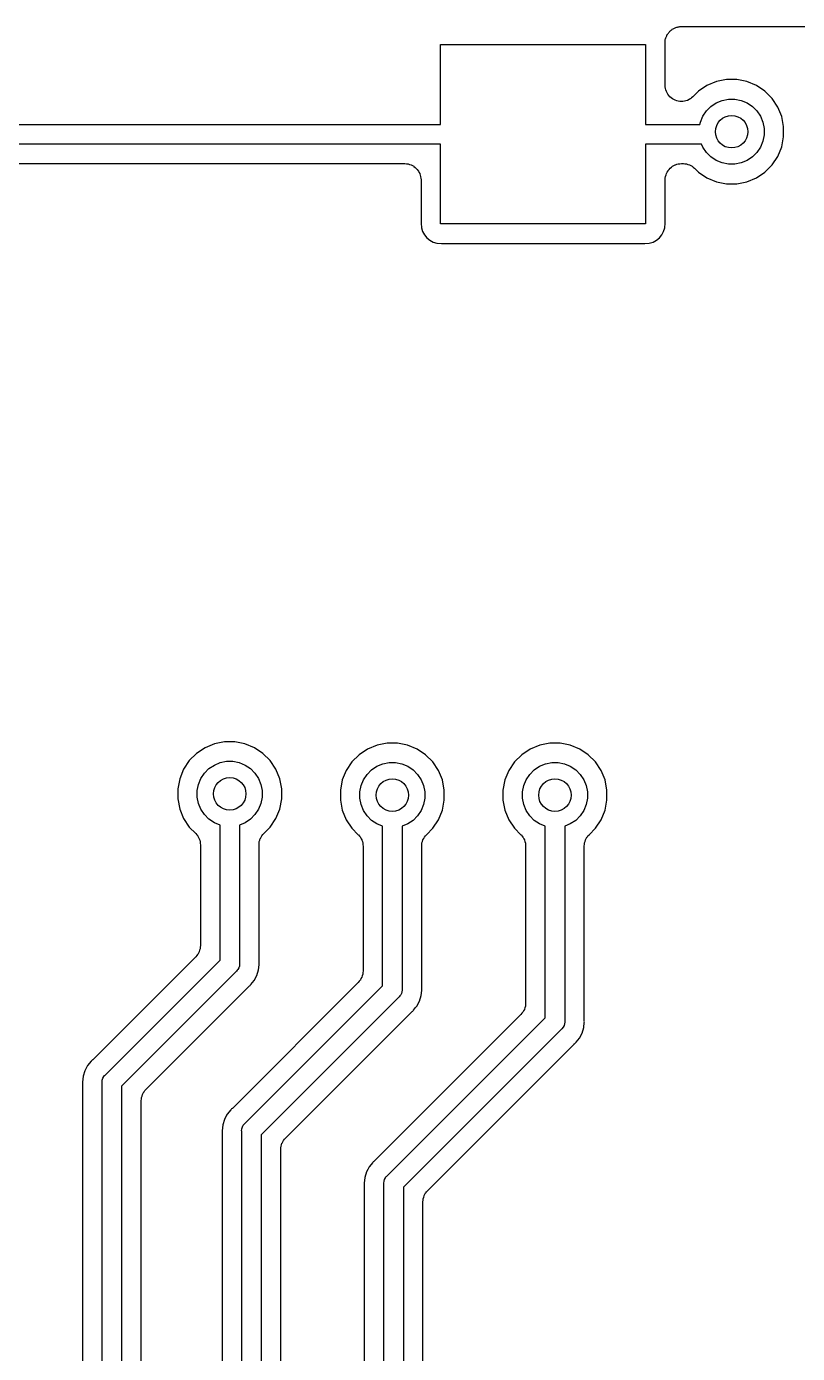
# Model space of a CAD drawing. Extents: x 98.9 to 141.5, y -118.8 to -76.2.
# Drawn here: x 130.69 to 136.71, y -86.57 to -76.21 of the extents above; entities that cross this region are included whole.
import ezdxf

# ---------------------------------------------------------------- set-up
doc = ezdxf.new("R2010")
doc.units = 0
doc.layers.add('BLACK', color=7, linetype='CONTINUOUS')

msp = doc.modelspace()

# ---------------------------------------------------------------- linework, layer by layer
at = {"layer": 'BLACK', "linetype": 'CONTINUOUS'}
for p, q in [((135.701, -76.2596), (135.704, -76.2542)), ((135.704, -76.2542), (135.709, -76.2501)), ((135.709, -76.2501), (135.712, -76.2456)), ((135.712, -76.2456), (135.717, -76.2415)), ((135.717, -76.2415), (135.722, -76.2368)), ((135.722, -76.2368), (135.727, -76.2336)), ((135.727, -76.2336), (135.731, -76.23)), ((135.731, -76.23), (135.737, -76.2269)), ((135.737, -76.2269), (135.743, -76.2232)), ((135.743, -76.2232), (135.748, -76.2211)), ((135.748, -76.2211), (135.753, -76.2183)), ((135.753, -76.2183), (135.76, -76.2164)), ((135.76, -76.2164), (135.766, -76.2139)), ((135.766, -76.2139), (135.772, -76.2129)), ((135.772, -76.2129), (135.777, -76.2112)), ((135.777, -76.2112), (135.784, -76.2105)), ((135.784, -76.2105), (135.79, -76.2093)), ((135.79, -76.2093), (135.796, -76.2093)), ((135.796, -76.2093), (135.802, -76.2088)), ((135.802, -76.2088), (138.611, -76.2088)), ((133.922, -76.9738), (133.922, -76.35)), ((133.922, -76.35), (135.522, -76.35)), ((135.522, -76.35), (135.522, -76.9738)), ((135.675, -76.3283), (135.676, -76.3217)), ((135.675, -76.3349), (135.675, -76.3283)), ((135.675, -76.3406), (135.675, -76.3349)), ((135.675, -76.3464), (135.675, -76.3406)), ((135.675, -76.3482), (135.675, -76.3464)), ((135.676, -76.3562), (135.675, -76.3482)), ((135.676, -76.3217), (135.677, -76.316)), ((135.676, -76.6675), (135.676, -76.3562)), ((135.677, -76.3102), (135.679, -76.3039)), ((135.677, -76.316), (135.677, -76.3102)), ((135.679, -76.3039), (135.681, -76.2974)), ((135.681, -76.2974), (135.683, -76.2921)), ((135.683, -76.2921), (135.685, -76.2865)), ((135.685, -76.2865), (135.688, -76.2807)), ((135.688, -76.2807), (135.69, -76.2746)), ((135.69, -76.2746), (135.694, -76.2698)), ((135.694, -76.2698), (135.696, -76.2647)), ((135.696, -76.2647), (135.701, -76.2596)), ((135.677, -76.6797), (135.676, -76.6675)), ((136.076, -76.6392), (136.002, -76.6699)), ((136.155, -76.6236), (136.076, -76.6392)), ((136.235, -76.6236), (136.155, -76.6236)), ((136.314, -76.6392), (136.235, -76.6236)), ((136.388, -76.6699), (136.314, -76.6392)), ((135.678, -76.6917), (135.677, -76.6797)), ((135.679, -76.692), (135.678, -76.6917)), ((135.679, -76.6922), (135.679, -76.692)), ((135.682, -76.7039), (135.679, -76.6922)), ((135.686, -76.7155), (135.682, -76.7039)), ((135.686, -76.7157), (135.686, -76.7155)), ((135.686, -76.7159), (135.686, -76.7157)), ((135.691, -76.7266), (135.686, -76.7159)), ((135.697, -76.7374), (135.691, -76.7266)), ((135.697, -76.7376), (135.697, -76.7374)), ((135.697, -76.7378), (135.697, -76.7376)), ((135.705, -76.7472), (135.697, -76.7378)), ((135.713, -76.7567), (135.705, -76.7472)), ((135.713, -76.7568), (135.713, -76.7567)), ((135.713, -76.757), (135.713, -76.7568)), ((135.722, -76.7647), (135.713, -76.757)), ((135.732, -76.7725), (135.722, -76.7647)), ((135.732, -76.7727), (135.732, -76.7725)), ((135.732, -76.7728), (135.732, -76.7727)), ((135.743, -76.7786), (135.732, -76.7728)), ((135.882, -76.7661), (135.873, -76.7738)), ((135.892, -76.7586), (135.882, -76.7661)), ((135.893, -76.7573), (135.892, -76.7582)), ((135.892, -76.7582), (135.892, -76.7582)), ((135.892, -76.7582), (135.892, -76.7583)), ((135.892, -76.7583), (135.892, -76.7586)), ((135.936, -76.7143), (135.893, -76.7573)), ((136.002, -76.6699), (135.936, -76.7143)), ((136.454, -76.7143), (136.388, -76.6699)), ((136.511, -76.7709), (136.454, -76.7143)), ((136.555, -76.8375), (136.511, -76.7709)), ((135.754, -76.7844), (135.743, -76.7786)), ((135.754, -76.7845), (135.754, -76.7844)), ((135.754, -76.7846), (135.754, -76.7845)), ((135.766, -76.7882), (135.754, -76.7846)), ((135.777, -76.7918), (135.766, -76.7882)), ((135.778, -76.7919), (135.777, -76.7918)), ((135.777, -76.7918), (135.777, -76.7918)), ((135.79, -76.7932), (135.778, -76.7919)), ((135.802, -76.7945), (135.79, -76.7932)), ((135.814, -76.7934), (135.802, -76.7945)), ((135.802, -76.7945), (135.802, -76.7945)), ((135.802, -76.7945), (135.802, -76.7945)), ((135.827, -76.7923), (135.814, -76.7934)), ((135.838, -76.7889), (135.827, -76.7923)), ((135.827, -76.7923), (135.827, -76.7923)), ((135.827, -76.7923), (135.827, -76.7923)), ((135.85, -76.7854), (135.838, -76.7889)), ((135.851, -76.7853), (135.85, -76.7854)), ((135.862, -76.7796), (135.851, -76.7853)), ((135.851, -76.7853), (135.851, -76.7853)), ((135.872, -76.774), (135.862, -76.7796)), ((135.873, -76.7738), (135.872, -76.7739)), ((135.872, -76.7739), (135.872, -76.774)), ((135.97, -76.9097), (135.998, -76.8681)), ((135.998, -76.8681), (136.033, -76.8327)), ((136.033, -76.8327), (136.075, -76.8049)), ((136.075, -76.8049), (136.121, -76.7858)), ((136.121, -76.7858), (136.17, -76.776)), ((136.17, -76.776), (136.22, -76.776)), ((136.22, -76.776), (136.269, -76.7858)), ((136.269, -76.7858), (136.315, -76.8049)), ((136.315, -76.8049), (136.357, -76.8327)), ((136.357, -76.8327), (136.392, -76.8681)), ((136.392, -76.8681), (136.42, -76.9097)), ((136.586, -76.9115), (136.555, -76.8375)), ((128.322, -76.9738), (133.922, -76.9738)), ((135.522, -76.9738), (135.947, -76.9738)), ((135.947, -76.9738), (135.951, -76.9559)), ((135.951, -76.9559), (135.97, -76.9097)), ((136.42, -76.9097), (136.439, -76.9559)), ((136.439, -76.9559), (136.449, -77.005)), ((136.601, -76.99), (136.586, -76.9115)), ((136.449, -77.055), (136.439, -77.1041)), ((136.449, -77.005), (136.449, -77.055)), ((136.586, -77.1485), (136.601, -77.07)), ((136.601, -77.07), (136.601, -76.99)), ((133.922, -77.1262), (128.322, -77.1262)), ((133.922, -77.75), (133.922, -77.1262)), ((135.96, -77.1262), (135.522, -77.1262)), ((135.522, -77.1262), (135.522, -77.75)), ((135.97, -77.1503), (135.96, -77.1262)), ((135.998, -77.1919), (135.97, -77.1503)), ((136.42, -77.1503), (136.392, -77.1919)), ((136.439, -77.1041), (136.42, -77.1503)), ((136.555, -77.2225), (136.586, -77.1485)), ((128.603, -77.2786), (133.642, -77.2786)), ((133.642, -77.2786), (133.643, -77.2786)), ((133.643, -77.2786), (133.643, -77.2786)), ((133.643, -77.2786), (133.643, -77.2786)), ((133.643, -77.2786), (133.643, -77.2786)), ((133.643, -77.2786), (133.655, -77.2799)), ((133.655, -77.2799), (133.667, -77.2812)), ((133.667, -77.2812), (133.668, -77.2813)), ((133.668, -77.2813), (133.668, -77.2814)), ((133.668, -77.2814), (133.679, -77.285)), ((133.679, -77.285), (133.691, -77.2885)), ((133.691, -77.2885), (133.691, -77.2887)), ((133.691, -77.2887), (133.692, -77.2889)), ((133.692, -77.2889), (133.702, -77.2946)), ((135.744, -77.2938), (135.755, -77.2882)), ((135.755, -77.2881), (135.756, -77.2878)), ((135.755, -77.2882), (135.755, -77.2881)), ((135.756, -77.2878), (135.767, -77.2845)), ((135.767, -77.2845), (135.778, -77.281)), ((135.778, -77.281), (135.779, -77.281)), ((135.779, -77.2809), (135.791, -77.2798)), ((135.779, -77.281), (135.779, -77.2809)), ((135.791, -77.2798), (135.803, -77.2786)), ((135.803, -77.2786), (135.816, -77.2786)), ((135.816, -77.2786), (135.817, -77.2786)), ((135.817, -77.2786), (135.817, -77.2786)), ((135.817, -77.2786), (135.817, -77.2786)), ((135.817, -77.2786), (135.818, -77.2786)), ((135.818, -77.2786), (135.83, -77.2799)), ((135.83, -77.2799), (135.841, -77.2811)), ((135.841, -77.2811), (135.842, -77.2813)), ((135.842, -77.2813), (135.843, -77.2814)), ((135.843, -77.2814), (135.854, -77.2849)), ((135.854, -77.2849), (135.865, -77.2884)), ((135.865, -77.2884), (135.866, -77.2887)), ((135.866, -77.2887), (135.866, -77.2889)), ((135.866, -77.2889), (135.877, -77.2945)), ((136.033, -77.2273), (135.998, -77.1919)), ((136.075, -77.2551), (136.033, -77.2273)), ((136.121, -77.2742), (136.075, -77.2551)), ((136.17, -77.284), (136.121, -77.2742)), ((136.22, -77.284), (136.17, -77.284)), ((136.269, -77.2742), (136.22, -77.284)), ((136.315, -77.2551), (136.269, -77.2742)), ((136.357, -77.2273), (136.315, -77.2551)), ((136.392, -77.1919), (136.357, -77.2273)), ((136.454, -77.3457), (136.511, -77.2891)), ((136.511, -77.2891), (136.555, -77.2225)), ((133.702, -77.2946), (133.713, -77.3003)), ((133.713, -77.3003), (133.713, -77.3006)), ((133.713, -77.3006), (133.713, -77.3008)), ((133.713, -77.3008), (133.723, -77.3085)), ((133.723, -77.3085), (133.732, -77.3161)), ((133.732, -77.3161), (133.732, -77.3165)), ((133.732, -77.3165), (133.732, -77.3167)), ((133.732, -77.3167), (133.74, -77.326)), ((133.74, -77.326), (133.747, -77.3353)), ((133.747, -77.3353), (133.748, -77.3357)), ((133.748, -77.3357), (133.748, -77.3361)), ((133.748, -77.3361), (133.753, -77.3467)), ((133.753, -77.3467), (133.759, -77.3572)), ((133.759, -77.3572), (133.759, -77.3576)), ((133.759, -77.3576), (133.759, -77.358)), ((133.759, -77.358), (133.763, -77.3695)), ((133.763, -77.3695), (133.766, -77.3809)), ((133.766, -77.3809), (133.766, -77.3814)), ((133.766, -77.3814), (133.766, -77.3818)), ((133.766, -77.3818), (133.767, -77.3937)), ((133.767, -77.3937), (133.769, -77.4056)), ((135.676, -77.4038), (135.677, -77.3919)), ((135.677, -77.3919), (135.679, -77.3801)), ((135.679, -77.3792), (135.683, -77.3678)), ((135.679, -77.3796), (135.679, -77.3792)), ((135.679, -77.3801), (135.679, -77.3796)), ((135.683, -77.3678), (135.686, -77.3564)), ((135.686, -77.3556), (135.692, -77.3451)), ((135.686, -77.356), (135.686, -77.3556)), ((135.686, -77.3564), (135.686, -77.356)), ((135.692, -77.3451), (135.698, -77.3346)), ((135.698, -77.3338), (135.706, -77.3247)), ((135.698, -77.3342), (135.698, -77.3338)), ((135.698, -77.3346), (135.698, -77.3342)), ((135.706, -77.3247), (135.714, -77.3155)), ((135.714, -77.3149), (135.724, -77.3074)), ((135.714, -77.3152), (135.714, -77.3149)), ((135.714, -77.3155), (135.714, -77.3152)), ((135.724, -77.3074), (135.733, -77.2998)), ((135.733, -77.2996), (135.734, -77.2993)), ((135.733, -77.2998), (135.733, -77.2996)), ((135.734, -77.2993), (135.744, -77.2938)), ((135.877, -77.2945), (135.887, -77.3001)), ((135.887, -77.3001), (135.887, -77.3005)), ((135.887, -77.3005), (135.888, -77.3008)), ((135.888, -77.3008), (135.897, -77.3083)), ((135.897, -77.3083), (135.906, -77.3158)), ((135.906, -77.3158), (135.936, -77.3457)), ((135.936, -77.3457), (136.002, -77.3901)), ((136.002, -77.3901), (136.076, -77.4208)), ((136.314, -77.4208), (136.388, -77.3901)), ((136.388, -77.3901), (136.454, -77.3457)), ((133.769, -77.4056), (133.769, -77.7438)), ((135.676, -77.4047), (135.676, -77.4038)), ((135.676, -77.4056), (135.676, -77.4047)), ((135.676, -77.4047), (135.676, -77.4047)), ((135.676, -77.4047), (135.676, -77.4047)), ((135.676, -77.7438), (135.676, -77.4056)), ((136.076, -77.4208), (136.155, -77.4364)), ((136.155, -77.4364), (136.235, -77.4364)), ((136.235, -77.4364), (136.314, -77.4208)), ((133.769, -77.7438), (133.772, -77.7799)), ((133.772, -77.7799), (133.781, -77.8086)), ((133.781, -77.8086), (133.795, -77.8351)), ((135.522, -77.75), (133.922, -77.75)), ((135.65, -77.8351), (135.664, -77.8086)), ((135.664, -77.8086), (135.673, -77.7799)), ((135.673, -77.7799), (135.676, -77.7438)), ((133.795, -77.8351), (133.814, -77.8583)), ((133.814, -77.8583), (133.837, -77.8773)), ((133.837, -77.8773), (133.864, -77.8915)), ((133.864, -77.8915), (133.893, -77.9002)), ((133.893, -77.9002), (133.929, -77.9038)), ((133.929, -77.9038), (135.516, -77.9038)), ((135.516, -77.9038), (135.552, -77.9002)), ((135.552, -77.9002), (135.581, -77.8915)), ((135.581, -77.8915), (135.607, -77.8773)), ((135.607, -77.8773), (135.631, -77.8583)), ((135.631, -77.8583), (135.65, -77.8351)), ((132.082, -81.8399), (132.016, -81.8843)), ((132.156, -81.8092), (132.082, -81.8399)), ((132.235, -81.7936), (132.156, -81.8092)), ((132.315, -81.7936), (132.235, -81.7936)), ((132.394, -81.8092), (132.315, -81.7936)), ((132.468, -81.8399), (132.394, -81.8092)), ((132.534, -81.8843), (132.468, -81.8399)), ((133.352, -81.8499), (133.286, -81.8943)), ((133.426, -81.8192), (133.352, -81.8499)), ((133.505, -81.8036), (133.426, -81.8192)), ((133.585, -81.8036), (133.505, -81.8036)), ((133.664, -81.8192), (133.585, -81.8036)), ((133.738, -81.8499), (133.664, -81.8192)), ((133.804, -81.8943), (133.738, -81.8499)), ((134.622, -81.8499), (134.556, -81.8943)), ((134.696, -81.8192), (134.622, -81.8499)), ((134.775, -81.8036), (134.696, -81.8192)), ((134.855, -81.8036), (134.775, -81.8036)), ((134.934, -81.8192), (134.855, -81.8036)), ((135.008, -81.8499), (134.934, -81.8192)), ((135.074, -81.8943), (135.008, -81.8499)), ((131.959, -81.9409), (131.915, -82.0075)), ((132.016, -81.8843), (131.959, -81.9409)), ((132.201, -81.9558), (132.25, -81.946)), ((132.25, -81.946), (132.3, -81.946)), ((132.3, -81.946), (132.349, -81.9558)), ((132.591, -81.9409), (132.534, -81.8843)), ((132.635, -82.0075), (132.591, -81.9409)), ((133.229, -81.9509), (133.185, -82.0175)), ((133.286, -81.8943), (133.229, -81.9509)), ((133.861, -81.9509), (133.804, -81.8943)), ((133.905, -82.0175), (133.861, -81.9509)), ((134.499, -81.9509), (134.455, -82.0175)), ((134.556, -81.8943), (134.499, -81.9509)), ((135.131, -81.9509), (135.074, -81.8943)), ((135.175, -82.0175), (135.131, -81.9509)), ((131.915, -82.0075), (131.884, -82.0815)), ((132.05, -82.0797), (132.078, -82.0381)), ((132.078, -82.0381), (132.113, -82.0027)), ((132.113, -82.0027), (132.155, -81.9749)), ((132.155, -81.9749), (132.201, -81.9558)), ((132.349, -81.9558), (132.395, -81.9749)), ((132.395, -81.9749), (132.437, -82.0027)), ((132.437, -82.0027), (132.472, -82.0381)), ((132.472, -82.0381), (132.5, -82.0797)), ((132.666, -82.0815), (132.635, -82.0075)), ((133.185, -82.0175), (133.154, -82.0915)), ((133.32, -82.0897), (133.348, -82.0481)), ((133.348, -82.0481), (133.383, -82.0127)), ((133.383, -82.0127), (133.425, -81.9849)), ((133.425, -81.9849), (133.471, -81.9658)), ((133.471, -81.9658), (133.52, -81.956)), ((133.52, -81.956), (133.57, -81.956)), ((133.57, -81.956), (133.619, -81.9658)), ((133.619, -81.9658), (133.665, -81.9849)), ((133.665, -81.9849), (133.707, -82.0127)), ((133.707, -82.0127), (133.742, -82.0481)), ((133.742, -82.0481), (133.77, -82.0897)), ((133.936, -82.0915), (133.905, -82.0175)), ((134.455, -82.0175), (134.424, -82.0915)), ((134.59, -82.0897), (134.618, -82.0481)), ((134.618, -82.0481), (134.653, -82.0127)), ((134.653, -82.0127), (134.695, -81.9849)), ((134.695, -81.9849), (134.741, -81.9658)), ((134.741, -81.9658), (134.79, -81.956)), ((134.79, -81.956), (134.84, -81.956)), ((134.84, -81.956), (134.889, -81.9658)), ((134.889, -81.9658), (134.935, -81.9849)), ((134.935, -81.9849), (134.977, -82.0127)), ((134.977, -82.0127), (135.012, -82.0481)), ((135.012, -82.0481), (135.04, -82.0897)), ((135.206, -82.0915), (135.175, -82.0175)), ((131.884, -82.0815), (131.869, -82.16)), ((131.869, -82.16), (131.869, -82.24)), ((132.021, -82.175), (132.031, -82.1259)), ((132.031, -82.1259), (132.05, -82.0797)), ((132.5, -82.0797), (132.519, -82.1259)), ((132.519, -82.1259), (132.529, -82.175)), ((132.681, -82.16), (132.666, -82.0815)), ((132.681, -82.24), (132.681, -82.16)), ((133.154, -82.0915), (133.139, -82.17)), ((133.291, -82.185), (133.301, -82.1359)), ((133.301, -82.1359), (133.32, -82.0897)), ((133.77, -82.0897), (133.789, -82.1359)), ((133.789, -82.1359), (133.799, -82.185)), ((133.951, -82.17), (133.936, -82.0915)), ((134.424, -82.0915), (134.409, -82.17)), ((134.561, -82.185), (134.571, -82.1359)), ((134.571, -82.1359), (134.59, -82.0897)), ((135.04, -82.0897), (135.059, -82.1359)), ((135.059, -82.1359), (135.069, -82.185)), ((135.221, -82.17), (135.206, -82.0915)), ((131.869, -82.24), (131.884, -82.3185)), ((132.021, -82.225), (132.021, -82.175)), ((132.031, -82.2741), (132.021, -82.225)), ((132.529, -82.225), (132.519, -82.2741)), ((132.529, -82.175), (132.529, -82.225)), ((132.666, -82.3185), (132.681, -82.24)), ((133.139, -82.17), (133.139, -82.25)), ((133.139, -82.25), (133.154, -82.3285)), ((133.291, -82.235), (133.291, -82.185)), ((133.301, -82.2841), (133.291, -82.235)), ((133.799, -82.235), (133.789, -82.2841)), ((133.799, -82.185), (133.799, -82.235)), ((133.936, -82.3285), (133.951, -82.25)), ((133.951, -82.25), (133.951, -82.17)), ((134.409, -82.17), (134.409, -82.25)), ((134.409, -82.25), (134.424, -82.3285)), ((134.561, -82.235), (134.561, -82.185)), ((134.571, -82.2841), (134.561, -82.235)), ((135.069, -82.235), (135.059, -82.2841)), ((135.069, -82.185), (135.069, -82.235)), ((135.206, -82.3285), (135.221, -82.25)), ((135.221, -82.25), (135.221, -82.17)), ((131.884, -82.3185), (131.915, -82.3925)), ((132.05, -82.3203), (132.031, -82.2741)), ((132.078, -82.3619), (132.05, -82.3203)), ((132.113, -82.3973), (132.078, -82.3619)), ((132.472, -82.3619), (132.437, -82.3973)), ((132.5, -82.3203), (132.472, -82.3619)), ((132.519, -82.2741), (132.5, -82.3203)), ((132.635, -82.3925), (132.666, -82.3185)), ((133.154, -82.3285), (133.185, -82.4025)), ((133.32, -82.3303), (133.301, -82.2841)), ((133.348, -82.3719), (133.32, -82.3303)), ((133.77, -82.3303), (133.742, -82.3719)), ((133.789, -82.2841), (133.77, -82.3303)), ((133.905, -82.4025), (133.936, -82.3285)), ((134.424, -82.3285), (134.455, -82.4025)), ((134.59, -82.3303), (134.571, -82.2841)), ((134.618, -82.3719), (134.59, -82.3303)), ((135.04, -82.3303), (135.012, -82.3719)), ((135.059, -82.2841), (135.04, -82.3303)), ((135.175, -82.4025), (135.206, -82.3285)), ((131.915, -82.3925), (131.959, -82.4591)), ((131.959, -82.4591), (132.009, -82.5089)), ((132.155, -82.4251), (132.113, -82.3973)), ((132.199, -82.4434), (132.155, -82.4251)), ((132.199, -83.4984), (132.199, -82.4434)), ((132.395, -82.4251), (132.351, -82.4434)), ((132.351, -82.4434), (132.351, -83.5263)), ((132.437, -82.3973), (132.395, -82.4251)), ((132.541, -82.5089), (132.591, -82.4591)), ((132.591, -82.4591), (132.635, -82.3925)), ((133.185, -82.4025), (133.229, -82.4691)), ((133.229, -82.4691), (133.279, -82.5189)), ((133.383, -82.4073), (133.348, -82.3719)), ((133.425, -82.4351), (133.383, -82.4073)), ((133.469, -82.4534), (133.425, -82.4351)), ((133.469, -83.6984), (133.469, -82.4534)), ((133.665, -82.4351), (133.621, -82.4534)), ((133.621, -82.4534), (133.621, -83.7263)), ((133.707, -82.4073), (133.665, -82.4351)), ((133.742, -82.3719), (133.707, -82.4073)), ((133.811, -82.5189), (133.861, -82.4691)), ((133.861, -82.4691), (133.905, -82.4025)), ((134.455, -82.4025), (134.499, -82.4691)), ((134.499, -82.4691), (134.549, -82.5189)), ((134.653, -82.4073), (134.618, -82.3719)), ((134.695, -82.4351), (134.653, -82.4073)), ((134.739, -82.4534), (134.695, -82.4351)), ((134.739, -83.9484), (134.739, -82.4534)), ((134.935, -82.4351), (134.891, -82.4534)), ((134.891, -82.4534), (134.891, -83.9763)), ((134.977, -82.4073), (134.935, -82.4351)), ((135.012, -82.3719), (134.977, -82.4073)), ((135.081, -82.5189), (135.131, -82.4691)), ((135.131, -82.4691), (135.175, -82.4025)), ((132.009, -82.5089), (132.009, -82.5092)), ((132.009, -82.5092), (132.01, -82.5093)), ((132.01, -82.5093), (132.01, -82.5093)), ((132.01, -82.5093), (132.01, -82.5102)), ((132.01, -82.5102), (132.018, -82.5194)), ((132.018, -82.5194), (132.025, -82.5285)), ((132.025, -82.5285), (132.025, -82.529)), ((132.025, -82.529), (132.026, -82.5296)), ((132.026, -82.5296), (132.031, -82.54)), ((132.031, -82.54), (132.037, -82.5503)), ((132.037, -82.5503), (132.037, -82.551)), ((132.037, -82.551), (132.037, -82.5516)), ((132.037, -82.5516), (132.041, -82.5629)), ((132.041, -82.5629), (132.044, -82.5741)), ((132.044, -82.5741), (132.044, -82.5747)), ((132.044, -82.5747), (132.044, -82.5754)), ((132.505, -82.5853), (132.506, -82.5736)), ((132.506, -82.5723), (132.51, -82.5611)), ((132.506, -82.573), (132.506, -82.5723)), ((132.506, -82.5736), (132.506, -82.573)), ((132.51, -82.5611), (132.513, -82.5499)), ((132.513, -82.5499), (132.514, -82.5494)), ((132.514, -82.5487), (132.52, -82.5384)), ((132.514, -82.5494), (132.514, -82.5487)), ((132.52, -82.5384), (132.525, -82.5281)), ((132.525, -82.5276), (132.526, -82.527)), ((132.525, -82.5281), (132.525, -82.5276)), ((132.526, -82.527), (132.533, -82.518)), ((132.533, -82.518), (132.541, -82.5089)), ((133.279, -82.5189), (133.279, -82.5192)), ((133.279, -82.5192), (133.28, -82.5193)), ((133.28, -82.5193), (133.28, -82.5193)), ((133.28, -82.5193), (133.28, -82.5202)), ((133.28, -82.5202), (133.288, -82.5294)), ((133.288, -82.5294), (133.295, -82.5385)), ((133.295, -82.5385), (133.295, -82.5391)), ((133.295, -82.5391), (133.296, -82.5396)), ((133.296, -82.5396), (133.301, -82.55)), ((133.301, -82.55), (133.307, -82.5603)), ((133.307, -82.5603), (133.307, -82.561)), ((133.307, -82.561), (133.307, -82.5616)), ((133.307, -82.5616), (133.311, -82.5729)), ((133.311, -82.5729), (133.314, -82.5841)), ((133.776, -82.5823), (133.78, -82.5711)), ((133.78, -82.5711), (133.783, -82.5599)), ((133.783, -82.5599), (133.784, -82.5594)), ((133.784, -82.5587), (133.79, -82.5484)), ((133.784, -82.5594), (133.784, -82.5587)), ((133.79, -82.5484), (133.795, -82.5381)), ((133.795, -82.5376), (133.796, -82.537)), ((133.795, -82.5381), (133.795, -82.5376)), ((133.796, -82.537), (133.803, -82.528)), ((133.803, -82.528), (133.811, -82.5189)), ((134.549, -82.5189), (134.549, -82.5192)), ((134.549, -82.5192), (134.55, -82.5193)), ((134.55, -82.5193), (134.55, -82.5193)), ((134.55, -82.5193), (134.55, -82.5202)), ((134.55, -82.5202), (134.558, -82.5294)), ((134.558, -82.5294), (134.565, -82.5385)), ((134.565, -82.5385), (134.565, -82.5391)), ((134.565, -82.5391), (134.566, -82.5396)), ((134.566, -82.5396), (134.571, -82.55)), ((134.571, -82.55), (134.577, -82.5603)), ((134.577, -82.5603), (134.577, -82.561)), ((134.577, -82.561), (134.577, -82.5616)), ((134.577, -82.5616), (134.581, -82.5729)), ((134.581, -82.5729), (134.584, -82.5841)), ((135.046, -82.5823), (135.05, -82.5711)), ((135.05, -82.5711), (135.053, -82.5599)), ((135.053, -82.5599), (135.054, -82.5594)), ((135.054, -82.5587), (135.06, -82.5484)), ((135.054, -82.5594), (135.054, -82.5587)), ((135.06, -82.5484), (135.065, -82.5381)), ((135.065, -82.5376), (135.066, -82.537)), ((135.065, -82.5381), (135.065, -82.5376)), ((135.066, -82.537), (135.073, -82.528)), ((135.073, -82.528), (135.081, -82.5189)), ((132.044, -82.5754), (132.045, -82.587)), ((132.045, -82.587), (132.046, -82.5987)), ((132.046, -82.5987), (132.046, -83.3827)), ((132.504, -82.597), (132.505, -82.5853)), ((132.504, -82.5983), (132.504, -82.597)), ((132.504, -82.5987), (132.504, -82.5983)), ((132.504, -82.5983), (132.504, -82.5983)), ((132.504, -82.5983), (132.504, -82.5983)), ((132.504, -83.5125), (132.504, -82.5987)), ((133.314, -82.5841), (133.314, -82.5847)), ((133.314, -82.5847), (133.314, -82.5854)), ((133.314, -82.5854), (133.315, -82.5971)), ((133.315, -82.5971), (133.316, -82.6087)), ((133.316, -82.6087), (133.316, -83.5827)), ((133.774, -82.607), (133.775, -82.5953)), ((133.774, -82.6083), (133.774, -82.607)), ((133.774, -82.6087), (133.774, -82.6083)), ((133.774, -82.6083), (133.774, -82.6083)), ((133.774, -82.6083), (133.774, -82.6083)), ((133.774, -83.7125), (133.774, -82.6087)), ((133.775, -82.5953), (133.776, -82.5836)), ((133.776, -82.583), (133.776, -82.5823)), ((133.776, -82.5836), (133.776, -82.583)), ((134.584, -82.5841), (134.584, -82.5847)), ((134.584, -82.5847), (134.584, -82.5854)), ((134.584, -82.5854), (134.585, -82.5971)), ((134.585, -82.5971), (134.586, -82.6087)), ((134.586, -82.6087), (134.586, -83.8327)), ((135.044, -82.607), (135.045, -82.5953)), ((135.044, -82.6083), (135.044, -82.607)), ((135.044, -82.6087), (135.044, -82.6083)), ((135.044, -82.6083), (135.044, -82.6083)), ((135.044, -82.6083), (135.044, -82.6083)), ((135.044, -83.9625), (135.044, -82.6087)), ((135.045, -82.5953), (135.046, -82.5836)), ((135.046, -82.583), (135.046, -82.5823)), ((135.046, -82.5836), (135.046, -82.583)), ((132.045, -83.3962), (132.044, -83.4078)), ((132.046, -83.3845), (132.045, -83.3962)), ((132.046, -83.3827), (132.046, -83.3831)), ((132.046, -83.3831), (132.046, -83.3831)), ((132.046, -83.3831), (132.046, -83.3832)), ((132.046, -83.3832), (132.046, -83.3845)), ((132.009, -83.4725), (131.206, -84.276)), ((131.304, -84.3935), (132.199, -83.4984)), ((132.017, -83.4634), (132.009, -83.4725)), ((132.024, -83.4545), (132.017, -83.4634)), ((132.025, -83.4539), (132.024, -83.4545)), ((132.03, -83.443), (132.025, -83.4534)), ((132.025, -83.4534), (132.025, -83.4539)), ((132.036, -83.4327), (132.03, -83.443)), ((132.037, -83.4315), (132.036, -83.4321)), ((132.036, -83.4321), (132.036, -83.4327)), ((132.04, -83.4203), (132.037, -83.4315)), ((132.044, -83.4091), (132.04, -83.4203)), ((132.044, -83.4078), (132.044, -83.4084)), ((132.044, -83.4084), (132.044, -83.4091)), ((132.326, -83.5865), (131.431, -84.4816)), ((132.329, -83.5841), (132.326, -83.5865)), ((132.334, -83.5778), (132.329, -83.5841)), ((132.339, -83.5725), (132.334, -83.5778)), ((132.346, -83.5593), (132.339, -83.5725)), ((132.35, -83.5449), (132.346, -83.5593)), ((132.346, -83.5593), (132.346, -83.5593)), ((132.351, -83.5337), (132.35, -83.5449)), ((132.351, -83.5263), (132.352, -83.53)), ((132.352, -83.53), (132.351, -83.5337)), ((132.351, -83.5337), (132.351, -83.5337)), ((132.487, -83.6179), (132.5, -83.5748)), ((132.5, -83.5748), (132.504, -83.535)), ((132.504, -83.5179), (132.504, -83.5125)), ((132.504, -83.5232), (132.504, -83.5179)), ((132.504, -83.525), (132.504, -83.5232)), ((132.505, -83.53), (132.504, -83.525)), ((132.504, -83.535), (132.505, -83.53)), ((132.504, -83.535), (132.504, -83.535)), ((133.314, -83.6091), (133.31, -83.6204)), ((133.315, -83.5962), (133.314, -83.6078)), ((133.314, -83.6078), (133.314, -83.6084)), ((133.314, -83.6084), (133.314, -83.6091)), ((133.316, -83.5845), (133.315, -83.5962)), ((133.316, -83.5827), (133.316, -83.5831)), ((133.316, -83.5831), (133.316, -83.5831)), ((133.316, -83.5831), (133.316, -83.5832)), ((133.316, -83.5832), (133.316, -83.5845)), ((131.621, -84.5075), (132.424, -83.704)), ((133.279, -83.6725), (132.296, -84.656)), ((132.394, -84.7735), (133.469, -83.6984)), ((132.424, -83.704), (132.426, -83.7027)), ((132.426, -83.7027), (132.43, -83.6994)), ((132.43, -83.6994), (132.434, -83.6956)), ((132.434, -83.6956), (132.437, -83.6924)), ((132.437, -83.6924), (132.441, -83.6885)), ((132.441, -83.6884), (132.466, -83.6576)), ((132.441, -83.6885), (132.441, -83.6884)), ((132.466, -83.6576), (132.487, -83.6179)), ((133.287, -83.6634), (133.279, -83.6725)), ((133.294, -83.6545), (133.287, -83.6634)), ((133.295, -83.6539), (133.294, -83.6545)), ((133.3, -83.6431), (133.295, -83.6534)), ((133.295, -83.6534), (133.295, -83.6539)), ((133.306, -83.6327), (133.3, -83.6431)), ((133.307, -83.6315), (133.306, -83.6321)), ((133.306, -83.6321), (133.306, -83.6327)), ((133.31, -83.6204), (133.307, -83.6315)), ((133.774, -83.7179), (133.774, -83.7125)), ((133.596, -83.7865), (132.521, -84.8616)), ((133.599, -83.7841), (133.596, -83.7865)), ((133.604, -83.7782), (133.599, -83.7841)), ((133.609, -83.7725), (133.604, -83.7782)), ((133.611, -83.7691), (133.609, -83.7725)), ((133.616, -83.7593), (133.611, -83.7691)), ((133.62, -83.7449), (133.616, -83.7593)), ((133.621, -83.7337), (133.62, -83.7449)), ((133.621, -83.7263), (133.622, -83.73)), ((133.622, -83.73), (133.621, -83.7337)), ((133.621, -83.7337), (133.621, -83.7337)), ((133.736, -83.8576), (133.757, -83.8179)), ((133.757, -83.8179), (133.77, -83.7748)), ((133.77, -83.7748), (133.774, -83.735)), ((133.774, -83.7232), (133.774, -83.7179)), ((133.774, -83.725), (133.774, -83.7232)), ((133.775, -83.73), (133.774, -83.725)), ((133.774, -83.735), (133.775, -83.73)), ((133.774, -83.735), (133.774, -83.735)), ((132.711, -84.8875), (133.694, -83.904)), ((133.694, -83.904), (133.696, -83.9027)), ((133.696, -83.9027), (133.7, -83.8994)), ((133.7, -83.8994), (133.704, -83.8956)), ((133.704, -83.8956), (133.707, -83.8924)), ((133.707, -83.8924), (133.711, -83.8885)), ((133.711, -83.8884), (133.726, -83.8695)), ((133.711, -83.8885), (133.711, -83.8884)), ((133.726, -83.8695), (133.736, -83.8576)), ((133.726, -83.8695), (133.726, -83.8695)), ((134.557, -83.9134), (134.549, -83.9225)), ((134.564, -83.9045), (134.557, -83.9134)), ((134.565, -83.9039), (134.564, -83.9045)), ((134.57, -83.8931), (134.565, -83.9034)), ((134.565, -83.9034), (134.565, -83.9039)), ((134.576, -83.8827), (134.57, -83.8931)), ((134.577, -83.8815), (134.576, -83.8821)), ((134.576, -83.8821), (134.576, -83.8827)), ((134.58, -83.8703), (134.577, -83.8815)), ((134.584, -83.8591), (134.58, -83.8703)), ((134.585, -83.8462), (134.584, -83.8578)), ((134.584, -83.8578), (134.584, -83.8584)), ((134.584, -83.8584), (134.584, -83.8591)), ((134.586, -83.8345), (134.585, -83.8462)), ((134.586, -83.8327), (134.586, -83.8331)), ((134.586, -83.8331), (134.586, -83.8331)), ((134.586, -83.8331), (134.586, -83.8332)), ((134.586, -83.8332), (134.586, -83.8345)), ((134.549, -83.9225), (133.406, -85.066)), ((133.504, -85.1835), (134.739, -83.9484)), ((134.879, -84.0225), (134.869, -84.0341)), ((134.886, -84.0093), (134.879, -84.0225)), ((134.89, -83.9949), (134.886, -84.0093)), ((134.891, -83.9837), (134.89, -83.9949)), ((134.891, -83.9763), (134.892, -83.98)), ((134.892, -83.98), (134.891, -83.9837)), ((134.891, -83.9837), (134.891, -83.9837)), ((135.027, -84.0679), (135.04, -84.0248)), ((135.04, -84.0248), (135.044, -83.985)), ((135.044, -83.9679), (135.044, -83.9625)), ((135.044, -83.9732), (135.044, -83.9679)), ((135.044, -83.975), (135.044, -83.9732)), ((135.045, -83.98), (135.044, -83.975)), ((135.044, -83.985), (135.045, -83.98)), ((135.044, -83.985), (135.044, -83.985)), ((134.866, -84.0365), (133.631, -85.2716)), ((134.869, -84.0341), (134.866, -84.0365)), ((134.981, -84.1384), (135.006, -84.1076)), ((135.006, -84.1076), (135.027, -84.0679)), ((133.821, -85.2975), (134.964, -84.154)), ((134.964, -84.154), (134.966, -84.1527)), ((134.966, -84.1527), (134.97, -84.1494)), ((134.97, -84.1494), (134.974, -84.1456)), ((134.974, -84.1456), (134.977, -84.1424)), ((134.977, -84.1424), (134.981, -84.1385)), ((134.981, -84.1385), (134.981, -84.1384)), ((131.164, -84.3224), (131.153, -84.3422)), ((131.193, -84.2876), (131.164, -84.3224)), ((131.196, -84.2844), (131.193, -84.2876)), ((131.2, -84.2806), (131.196, -84.2844)), ((131.204, -84.2773), (131.2, -84.2806)), ((131.206, -84.276), (131.204, -84.2773)), ((131.13, -84.4052), (131.125, -84.45)), ((131.143, -84.3621), (131.13, -84.4052)), ((131.153, -84.3422), (131.143, -84.3621)), ((131.153, -84.3422), (131.153, -84.3422)), ((131.278, -84.45), (131.28, -84.4351)), ((131.28, -84.4351), (131.284, -84.4207)), ((131.284, -84.4207), (131.291, -84.4075)), ((131.291, -84.4075), (131.298, -84.3988)), ((131.298, -84.3988), (131.301, -84.3959)), ((131.301, -84.3959), (131.304, -84.3935)), ((131.125, -84.45), (131.126, -84.455)), ((131.126, -84.455), (131.126, -84.4568)), ((131.126, -84.4568), (131.126, -84.4621)), ((131.126, -84.4621), (131.126, -84.4675)), ((131.126, -84.4675), (131.126, -94.5313)), ((131.279, -84.4537), (131.278, -84.45)), ((131.279, -94.6866), (131.279, -84.4537)), ((131.431, -84.4816), (131.431, -94.6866)), ((131.594, -84.5473), (131.6, -84.5369)), ((131.6, -84.5369), (131.605, -84.5266)), ((131.605, -84.5261), (131.606, -84.5255)), ((131.605, -84.5266), (131.605, -84.5261)), ((131.606, -84.5255), (131.613, -84.5166)), ((131.613, -84.5166), (131.621, -84.5075)), ((131.584, -84.5955), (131.585, -84.5838)), ((131.584, -84.5968), (131.584, -84.5955)), ((131.584, -84.5969), (131.584, -84.5968)), ((131.584, -84.5968), (131.584, -84.5968)), ((131.584, -84.5973), (131.584, -84.5969)), ((131.584, -94.5313), (131.584, -84.5973)), ((131.585, -84.5838), (131.586, -84.5722)), ((131.586, -84.5709), (131.59, -84.5597)), ((131.586, -84.5716), (131.586, -84.5709)), ((131.586, -84.5722), (131.586, -84.5716)), ((131.59, -84.5597), (131.593, -84.5485)), ((131.593, -84.5485), (131.594, -84.5479)), ((131.594, -84.5479), (131.594, -84.5473)), ((132.233, -84.7421), (132.22, -84.7852)), ((132.251, -84.7084), (132.233, -84.7421)), ((132.254, -84.7024), (132.251, -84.7084)), ((132.251, -84.7084), (132.251, -84.7084)), ((132.283, -84.6676), (132.254, -84.7024)), ((132.286, -84.6644), (132.283, -84.6676)), ((132.29, -84.6606), (132.286, -84.6644)), ((132.294, -84.6573), (132.29, -84.6606)), ((132.296, -84.656), (132.294, -84.6573)), ((132.22, -84.7852), (132.215, -84.83)), ((132.215, -84.83), (132.216, -84.835)), ((132.216, -84.835), (132.216, -84.8368)), ((132.216, -84.8368), (132.216, -84.8421)), ((132.216, -84.8421), (132.216, -84.8475)), ((132.216, -84.8475), (132.216, -94.5213)), ((132.368, -84.83), (132.37, -84.8151)), ((132.369, -84.8337), (132.368, -84.83)), ((132.369, -94.6766), (132.369, -84.8337)), ((132.37, -84.8151), (132.374, -84.8007)), ((132.374, -84.8007), (132.381, -84.7875)), ((132.381, -84.7875), (132.388, -84.7788)), ((132.388, -84.7788), (132.391, -84.7759)), ((132.391, -84.7759), (132.394, -84.7735)), ((132.521, -84.8616), (132.521, -94.6766)), ((132.675, -84.9638), (132.676, -84.9522)), ((132.676, -84.9509), (132.68, -84.9397)), ((132.676, -84.9516), (132.676, -84.9509)), ((132.676, -84.9522), (132.676, -84.9516)), ((132.68, -84.9397), (132.683, -84.9285)), ((132.683, -84.9285), (132.684, -84.9279)), ((132.684, -84.9273), (132.69, -84.9169)), ((132.684, -84.9279), (132.684, -84.9273)), ((132.69, -84.9169), (132.695, -84.9066)), ((132.695, -84.9061), (132.696, -84.9055)), ((132.695, -84.9066), (132.695, -84.9061)), ((132.696, -84.9055), (132.703, -84.8966)), ((132.703, -84.8966), (132.711, -84.8875)), ((132.674, -84.9755), (132.675, -84.9638)), ((132.674, -84.9768), (132.674, -84.9755)), ((132.674, -84.9769), (132.674, -84.9768)), ((132.674, -84.9768), (132.674, -84.9768)), ((132.674, -84.9773), (132.674, -84.9769)), ((132.674, -94.5213), (132.674, -84.9773)), ((133.343, -85.1521), (133.33, -85.1952)), ((133.353, -85.1322), (133.343, -85.1521)), ((133.364, -85.1124), (133.353, -85.1322)), ((133.353, -85.1322), (133.353, -85.1322)), ((133.393, -85.0776), (133.364, -85.1124)), ((133.396, -85.0744), (133.393, -85.0776)), ((133.4, -85.0706), (133.396, -85.0744)), ((133.404, -85.0673), (133.4, -85.0706)), ((133.406, -85.066), (133.404, -85.0673)), ((133.33, -85.1952), (133.325, -85.24)), ((133.325, -85.24), (133.326, -85.245)), ((133.326, -85.245), (133.326, -85.2468)), ((133.326, -85.2468), (133.326, -85.2521)), ((133.326, -85.2521), (133.326, -85.2575)), ((133.326, -85.2575), (133.326, -94.5213)), ((133.478, -85.24), (133.48, -85.2251)), ((133.479, -85.2437), (133.478, -85.24)), ((133.479, -94.6766), (133.479, -85.2437)), ((133.48, -85.2251), (133.484, -85.2107)), ((133.484, -85.2107), (133.491, -85.1975)), ((133.491, -85.1975), (133.498, -85.1888)), ((133.498, -85.1888), (133.501, -85.1859)), ((133.501, -85.1859), (133.504, -85.1835)), ((133.631, -85.2716), (133.631, -94.6766)), ((133.785, -85.3738), (133.786, -85.3622)), ((133.786, -85.3609), (133.79, -85.3497)), ((133.786, -85.3616), (133.786, -85.3609)), ((133.786, -85.3622), (133.786, -85.3616)), ((133.79, -85.3497), (133.793, -85.3385)), ((133.793, -85.3385), (133.794, -85.3379)), ((133.794, -85.3373), (133.8, -85.3269)), ((133.794, -85.3379), (133.794, -85.3373)), ((133.8, -85.3269), (133.805, -85.3166)), ((133.805, -85.3161), (133.806, -85.3155)), ((133.805, -85.3166), (133.805, -85.3161)), ((133.806, -85.3155), (133.813, -85.3066)), ((133.813, -85.3066), (133.821, -85.2975)), ((133.784, -85.3855), (133.785, -85.3738)), ((133.784, -85.3868), (133.784, -85.3855)), ((133.784, -85.3869), (133.784, -85.3868)), ((133.784, -85.3868), (133.784, -85.3868)), ((133.784, -85.3873), (133.784, -85.3869)), ((133.784, -89.1915), (133.784, -85.3873))]:
    msp.add_line(p, q, dxfattribs=at)
at = {"layer": 'BLACK'}
for centre in [(136.195, -77.03), (132.275, -82.2), (133.545, -82.21), (134.815, -82.21)]:
    msp.add_circle(centre, 0.127, dxfattribs=at)

doc.saveas('drawing.dxf')
